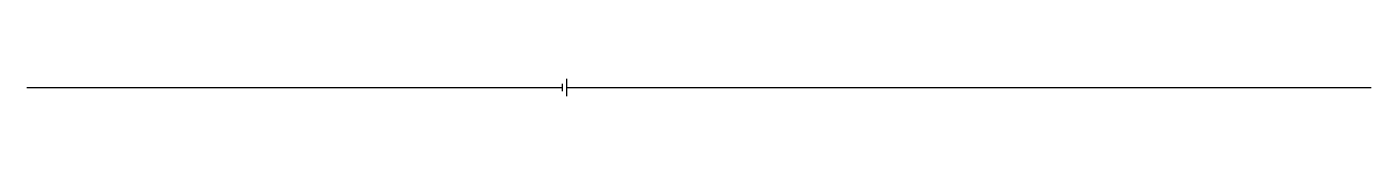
# Model space of a CAD drawing. Units: millimetres at full size, sheet at 1:100. Extents: x -15551 to 15061, y -3690 to -3290.
import ezdxf

# ---------------------------------------------------------------- set-up
doc = ezdxf.new("R2010")
doc.units = ezdxf.units.MM
doc.header["$LTSCALE"] = 100
doc.layers.add('0-0', color=7, linetype='Continuous')

msp = doc.modelspace()

# ---------------------------------------------------------------- linework, layer by layer
at = {"layer": '0-0'}
for p, q in [((-3256.1, -3689.8), (-3256.1, -3289.8)), ((-15551, -3489.8), (-3356.1, -3489.8)), ((-3356.1, -3569.8), (-3356.1, -3409.8)), ((-3256.1, -3489.8), (15061.2, -3489.8))]:
    msp.add_line(p, q, dxfattribs=at)

doc.saveas('drawing.dxf')
